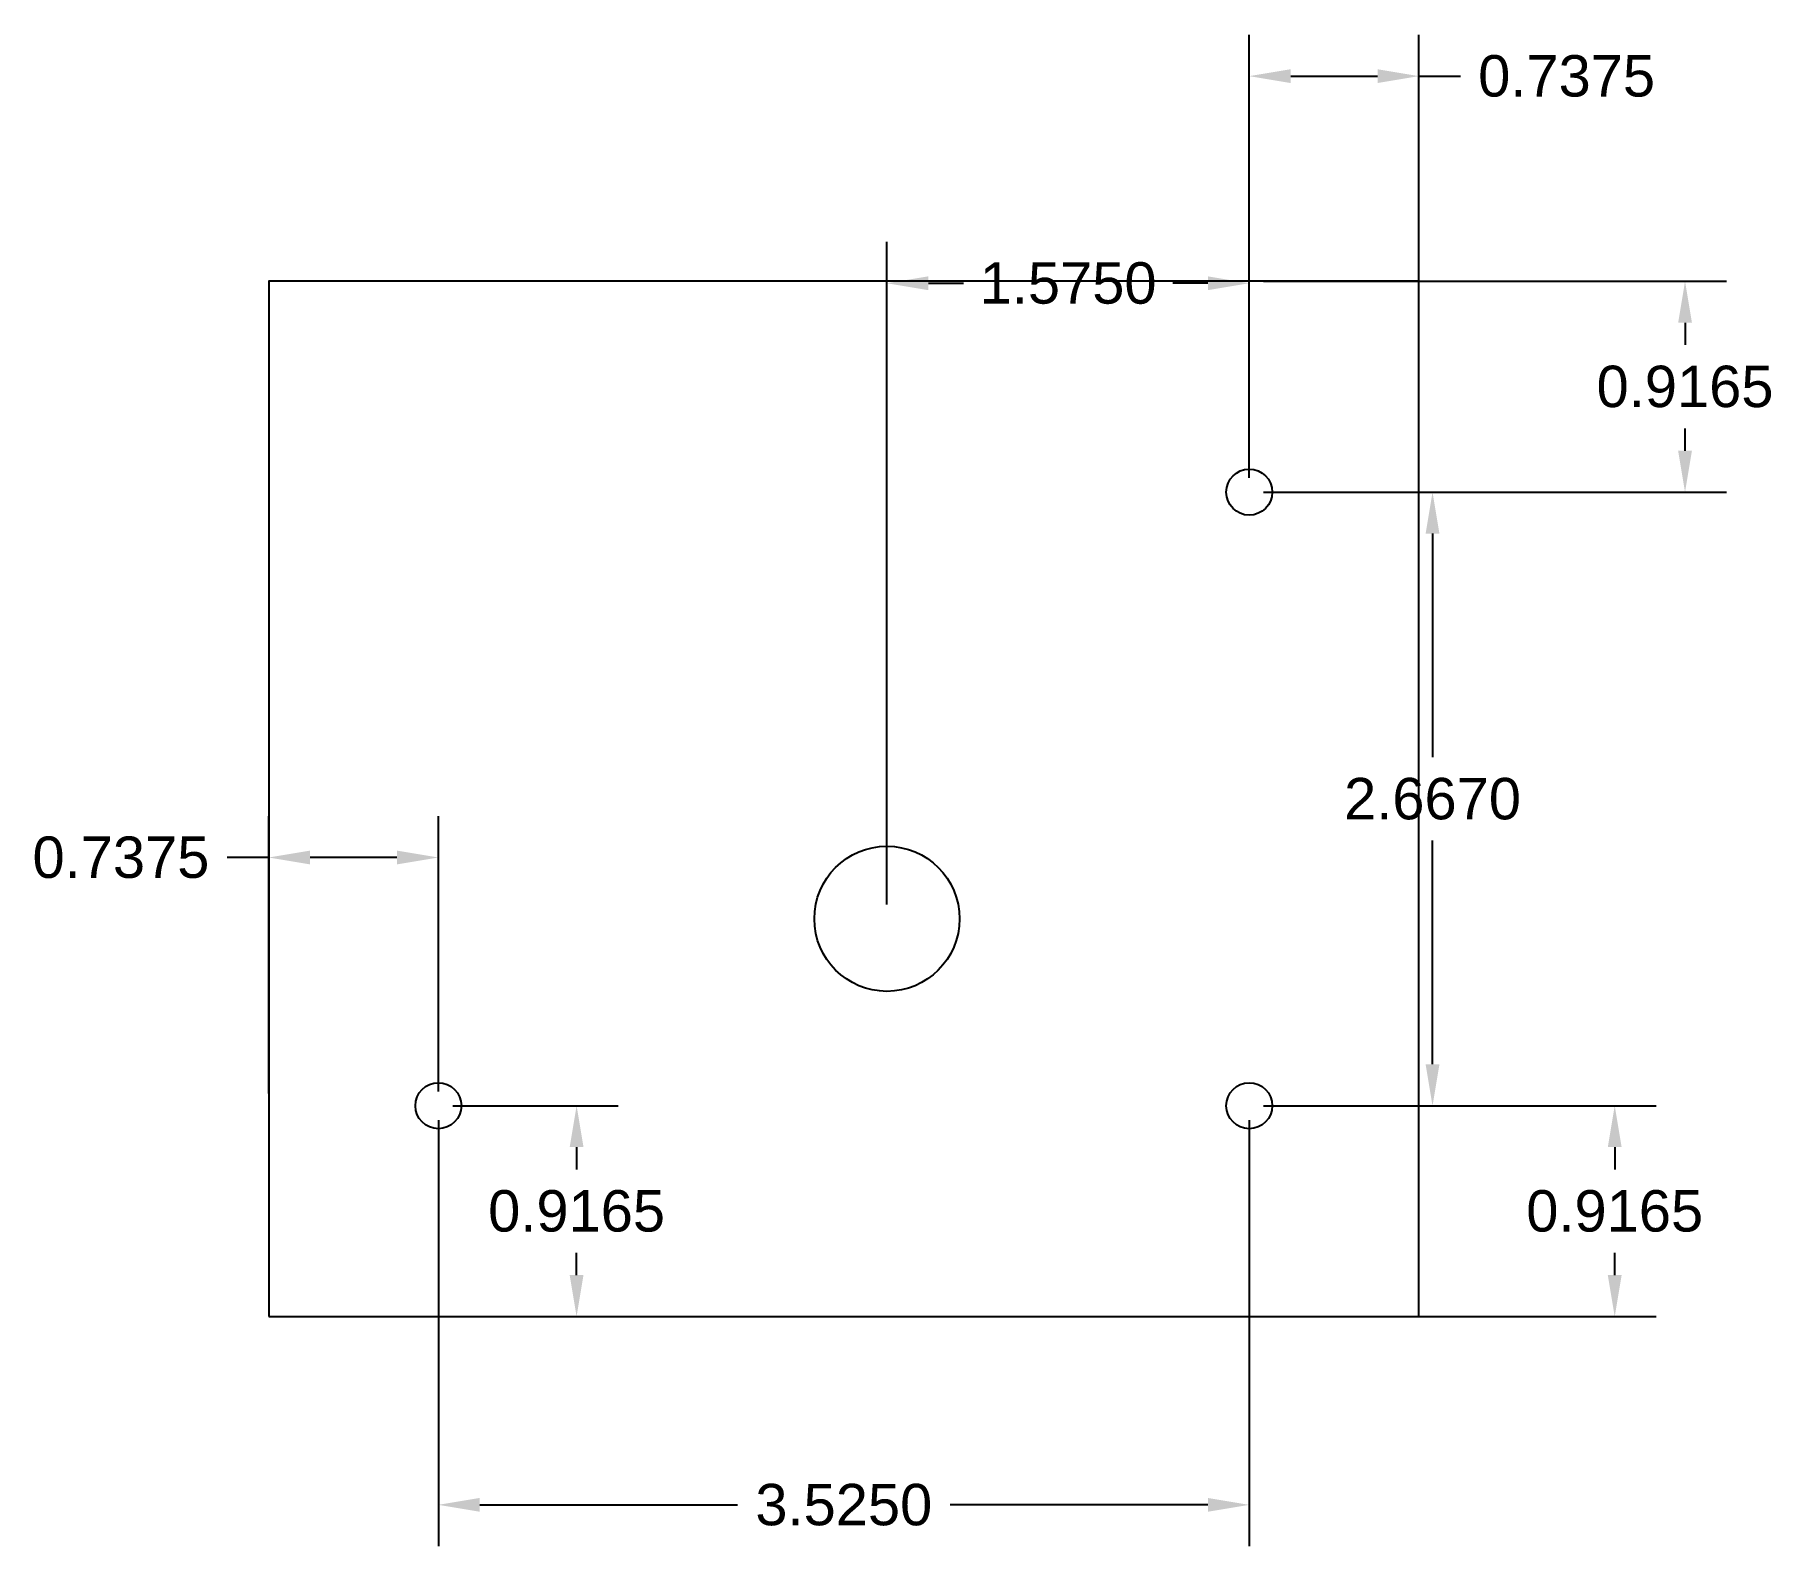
# Model space of a CAD drawing. Header units: inches. Extents: x 12.5 to 20.05, y 16.98 to 23.55.
import ezdxf

# ---------------------------------------------------------------- set-up
doc = ezdxf.new("R2010")
doc.units = ezdxf.units.IN
doc.header["$MEASUREMENT"] = 0
doc.layers.get('0').update_dxf_attribs({"color": 1})
doc.layers.add('dimensions', color=4, linetype='Continuous')
doc.layers.add('non-cut features', color=3, linetype='Continuous')
doc.styles.get("Standard").update_dxf_attribs({"font": 'Arial Regular.ttf'})
doc.dimstyles.get("Standard").update_dxf_attribs({"dimtxt": 0.18, "dimasz": 0.18, "dimexe": 0.18, "dimexo": 0.0625, "dimgap": 0.09, "dimtad": 0, "dimtih": 1, "dimtoh": 1, "dimdec": 4, "dimzin": 0, "dimdsep": 46, "dimtxsty": 'Standard', "dimcen": 0.09, "dimadec": 0, "dimazin": 0, "dimtfac": 1, "dimtdec": 4, "dimtofl": 0, "dimtmove": 0, "dimatfit": 3, "dimfxl": 1, "dimtolj": 1, "dimtzin": 0, "dimarcsym": 0})

# ---------------------------------------------------------------- blocks, each defined once
blk = doc.blocks.new('*D2')
at = {"layer": 'Defpoints', "color": 0, "transparency": 16777216}
for p in [(17.7779, 21.5647), (17.7779, 18.8977), (18.5745, 18.8977)]:
    blk.add_point(p, dxfattribs=at)
at = {"layer": 'dimensions', "color": 0, "lineweight": -2, "transparency": 16777216}
for p, q in [((17.8404, 21.5647), (18.7545, 21.5647)), ((18.5745, 21.3847), (18.5745, 20.4124)), ((18.5745, 19.0777), (18.5745, 20.0499)), ((17.8404, 18.8977), (18.7545, 18.8977))]:
    blk.add_line(p, q, dxfattribs=at)
at = {"layer": 'dimensions', "color": 0, "transparency": 16777216}
for points in [[(18.5445, 21.3847), (18.6045, 21.3847), (18.5745, 21.5647)], [(18.5445, 19.0777), (18.6045, 19.0777), (18.5745, 18.8977)]]:
    blk.add_solid(points, dxfattribs=at)
at = {"layer": 'dimensions', "color": 0, "transparency": 16777216, "insert": (18.5745, 20.2312), "char_height": 0.18, "attachment_point": 5}
blk.add_mtext('\\A1;2.6670', dxfattribs=at)
blk = doc.blocks.new('*D4')
at = {"layer": 'Defpoints', "color": 0, "transparency": 16777216}
for p in [(16.2029, 22.4726), (17.7779, 21.5647), (16.2029, 19.7102)]:
    blk.add_point(p, dxfattribs=at)
at = {"layer": 'dimensions', "color": 0, "lineweight": -2, "transparency": 16777216}
for p, q in [((16.2029, 19.7727), (16.2029, 22.6526)), ((17.7779, 21.6272), (17.7779, 22.6526)), ((16.3829, 22.4726), (16.5357, 22.4726)), ((17.5979, 22.4726), (17.445, 22.4726))]:
    blk.add_line(p, q, dxfattribs=at)
at = {"layer": 'dimensions', "color": 0, "transparency": 16777216}
for points in [[(16.3829, 22.5026), (16.3829, 22.4426), (16.2029, 22.4726)], [(17.5979, 22.5026), (17.5979, 22.4426), (17.7779, 22.4726)]]:
    blk.add_solid(points, dxfattribs=at)
at = {"layer": 'dimensions', "color": 0, "transparency": 16777216, "insert": (16.9904, 22.4726), "char_height": 0.18, "attachment_point": 5}
blk.add_mtext('\\A1;1.5750', dxfattribs=at)
blk = doc.blocks.new('*D11')
at = {"layer": 'Defpoints', "color": 0, "transparency": 16777216}
for p in [(14.2529, 18.8977), (17.7779, 18.8977), (14.2529, 17.1628)]:
    blk.add_point(p, dxfattribs=at)
at = {"layer": 'dimensions', "color": 0, "lineweight": -2, "transparency": 16777216}
for p, q in [((14.2529, 18.8352), (14.2529, 16.9828)), ((17.7779, 18.8352), (17.7779, 16.9828)), ((14.4329, 17.1628), (15.5534, 17.1628)), ((17.5979, 17.1628), (16.4774, 17.1628))]:
    blk.add_line(p, q, dxfattribs=at)
at = {"layer": 'dimensions', "color": 0, "transparency": 16777216}
for points in [[(14.4329, 17.1928), (14.4329, 17.1328), (14.2529, 17.1628)], [(17.5979, 17.1928), (17.5979, 17.1328), (17.7779, 17.1628)]]:
    blk.add_solid(points, dxfattribs=at)
at = {"layer": 'dimensions', "color": 0, "transparency": 16777216, "insert": (16.0154, 17.1628), "char_height": 0.18, "attachment_point": 5}
blk.add_mtext('\\A1;3.5250', dxfattribs=at)
blk = doc.blocks.new('*D19')
at = {"layer": 'Defpoints', "color": 0, "transparency": 16777216}
for p in [(14.2529, 18.8977), (14.2529, 17.9812), (14.8539, 17.9812)]:
    blk.add_point(p, dxfattribs=at)
at = {"layer": 'dimensions', "color": 0, "lineweight": -2, "transparency": 16777216}
for p, q in [((14.3154, 18.8977), (15.0339, 18.8977)), ((14.8539, 18.7177), (14.8539, 18.6207)), ((14.8539, 18.1612), (14.8539, 18.2582)), ((14.3154, 17.9812), (15.0339, 17.9812))]:
    blk.add_line(p, q, dxfattribs=at)
at = {"layer": 'dimensions', "color": 0, "transparency": 16777216}
for points in [[(14.8239, 18.7177), (14.8839, 18.7177), (14.8539, 18.8977)], [(14.8239, 18.1612), (14.8839, 18.1612), (14.8539, 17.9812)]]:
    blk.add_solid(points, dxfattribs=at)
at = {"layer": 'dimensions', "color": 0, "transparency": 16777216, "insert": (14.8539, 18.4394), "char_height": 0.18, "attachment_point": 5}
blk.add_mtext('\\A1;0.9165', dxfattribs=at)
blk = doc.blocks.new('*D21')
at = {"layer": 'Defpoints', "color": 0, "transparency": 16777216}
for p in [(13.5154, 19.9766), (13.5154, 18.8877), (14.2529, 18.8977)]:
    blk.add_point(p, dxfattribs=at)
at = {"layer": 'dimensions', "color": 0, "lineweight": -2, "transparency": 16777216}
for p, q in [((13.5154, 18.9502), (13.5154, 20.1566)), ((14.2529, 18.9602), (14.2529, 20.1566)), ((13.5154, 19.9766), (13.3354, 19.9766)), ((14.0729, 19.9766), (13.6954, 19.9766))]:
    blk.add_line(p, q, dxfattribs=at)
at = {"layer": 'dimensions', "color": 0, "transparency": 16777216}
for points in [[(13.6954, 20.0066), (13.6954, 19.9466), (13.5154, 19.9766)], [(14.0729, 20.0066), (14.0729, 19.9466), (14.2529, 19.9766)]]:
    blk.add_solid(points, dxfattribs=at)
at = {"layer": 'dimensions', "color": 0, "transparency": 16777216, "insert": (12.8733, 19.9766), "char_height": 0.18, "attachment_point": 5}
blk.add_mtext('\\A1;0.7375', dxfattribs=at)
blk = doc.blocks.new('*D22')
at = {"layer": 'Defpoints', "color": 0, "transparency": 16777216}
for p in [(18.5154, 23.3728), (17.7779, 21.5647), (18.5154, 21.5547)]:
    blk.add_point(p, dxfattribs=at)
at = {"layer": 'dimensions', "color": 0, "lineweight": -2, "transparency": 16777216}
for p, q in [((17.7779, 21.6272), (17.7779, 23.5528)), ((18.5154, 21.6172), (18.5154, 23.5528)), ((17.9579, 23.3728), (18.3354, 23.3728)), ((18.5154, 23.3728), (18.6954, 23.3728))]:
    blk.add_line(p, q, dxfattribs=at)
at = {"layer": 'dimensions', "color": 0, "transparency": 16777216}
for points in [[(17.9579, 23.4028), (17.9579, 23.3428), (17.7779, 23.3728)], [(18.3354, 23.4028), (18.3354, 23.3428), (18.5154, 23.3728)]]:
    blk.add_solid(points, dxfattribs=at)
at = {"layer": 'dimensions', "color": 0, "transparency": 16777216, "insert": (19.1574, 23.3728), "char_height": 0.18, "attachment_point": 5}
blk.add_mtext('\\A1;0.7375', dxfattribs=at)
blk = doc.blocks.new('*D23')
at = {"layer": 'Defpoints', "color": 0, "transparency": 16777216}
for p in [(17.7779, 18.8977), (17.7779, 17.9812), (19.3664, 17.9812)]:
    blk.add_point(p, dxfattribs=at)
at = {"layer": 'dimensions', "color": 0, "lineweight": -2, "transparency": 16777216}
for p, q in [((17.8404, 18.8977), (19.5464, 18.8977)), ((19.3664, 18.7177), (19.3664, 18.6207)), ((19.3664, 18.1612), (19.3664, 18.2582)), ((17.8404, 17.9812), (19.5464, 17.9812))]:
    blk.add_line(p, q, dxfattribs=at)
at = {"layer": 'dimensions', "color": 0, "transparency": 16777216}
for points in [[(19.3364, 18.7177), (19.3964, 18.7177), (19.3664, 18.8977)], [(19.3364, 18.1612), (19.3964, 18.1612), (19.3664, 17.9812)]]:
    blk.add_solid(points, dxfattribs=at)
at = {"layer": 'dimensions', "color": 0, "transparency": 16777216, "insert": (19.3664, 18.4394), "char_height": 0.18, "attachment_point": 5}
blk.add_mtext('\\A1;0.9165', dxfattribs=at)
blk = doc.blocks.new('*D24')
at = {"layer": 'Defpoints', "color": 0, "transparency": 16777216}
for p in [(17.7779, 22.4812), (19.6721, 22.4812), (17.7779, 21.5647)]:
    blk.add_point(p, dxfattribs=at)
at = {"layer": 'dimensions', "color": 0, "lineweight": -2, "transparency": 16777216}
for p, q in [((17.8404, 22.4812), (19.8521, 22.4812)), ((19.6721, 22.3012), (19.6721, 22.2042)), ((19.6721, 21.7447), (19.6721, 21.8417)), ((17.8404, 21.5647), (19.8521, 21.5647))]:
    blk.add_line(p, q, dxfattribs=at)
at = {"layer": 'dimensions', "color": 0, "transparency": 16777216}
for points in [[(19.6421, 22.3012), (19.7021, 22.3012), (19.6721, 22.4812)], [(19.6421, 21.7447), (19.7021, 21.7447), (19.6721, 21.5647)]]:
    blk.add_solid(points, dxfattribs=at)
at = {"layer": 'dimensions', "color": 0, "transparency": 16777216, "insert": (19.6721, 22.0229), "char_height": 0.18, "attachment_point": 5}
blk.add_mtext('\\A1;0.9165', dxfattribs=at)

msp = doc.modelspace()

# ---------------------------------------------------------------- linework, layer by layer
msp.add_lwpolyline([(13.51538, 17.98118), (18.51538, 17.98118), (18.51538, 22.48118), (13.51538, 22.48118)], close=True)
for centre in [(17.77788, 21.56467), (14.25293, 18.89767), (17.77788, 18.89767)]:
    msp.add_circle(centre, 0.1)
at = {"layer": 'non-cut features'}
msp.add_circle((16.20288, 19.71017), 0.31548, dxfattribs=at)

# ---------------------------------------------------------------- dimensions: what is measured, and where the dimension line sits
at = {"layer": 'dimensions'}
for base, p1, p2, picture, middle in [((18.51538, 23.37278), (17.77788, 21.56467), (18.51538, 21.55467), '*D22', (19.15741, 23.37278)), ((16.20288, 22.47258), (17.77788, 21.56467), (16.20288, 19.71017), '*D4', (16.99038, 22.47258)), ((13.515381, 19.976618), (14.25293, 18.89767), (13.515381, 18.88767), '*D21', (12.873348, 19.976618)), ((14.2529304477, 17.1628065148), (17.7778804477, 18.8976699304), (14.2529304477, 18.8976699304), '*D11', (16.0154054477, 17.1628065148))]:
    dim = msp.add_linear_dim(base=base, p1=p1, p2=p2, dimstyle='Standard', dxfattribs=at)
    dim.commit()
    dim.dimension.update_dxf_attribs({"geometry": picture, "text_midpoint": middle})
for base, p1, p2, picture, middle in [((19.67207, 22.48118), (17.77788, 21.56467), (17.77788, 22.48118), '*D24', (19.67207, 22.02293)), ((18.57448, 18.89767), (17.77788, 21.56467), (17.77788, 18.89767), '*D2', (18.57448, 20.23117)), ((14.8539, 17.98118), (14.25293, 18.89767), (14.25293, 17.98118), '*D19', (14.8539, 18.43943)), ((19.36637, 17.98118), (17.77788, 18.89767), (17.77788, 17.98118), '*D23', (19.36637, 18.43943))]:
    dim = msp.add_linear_dim(base=base, p1=p1, p2=p2, angle=90, dimstyle='Standard', dxfattribs=at)
    dim.commit()
    dim.dimension.update_dxf_attribs({"geometry": picture, "text_midpoint": middle})

doc.saveas('drawing.dxf')
